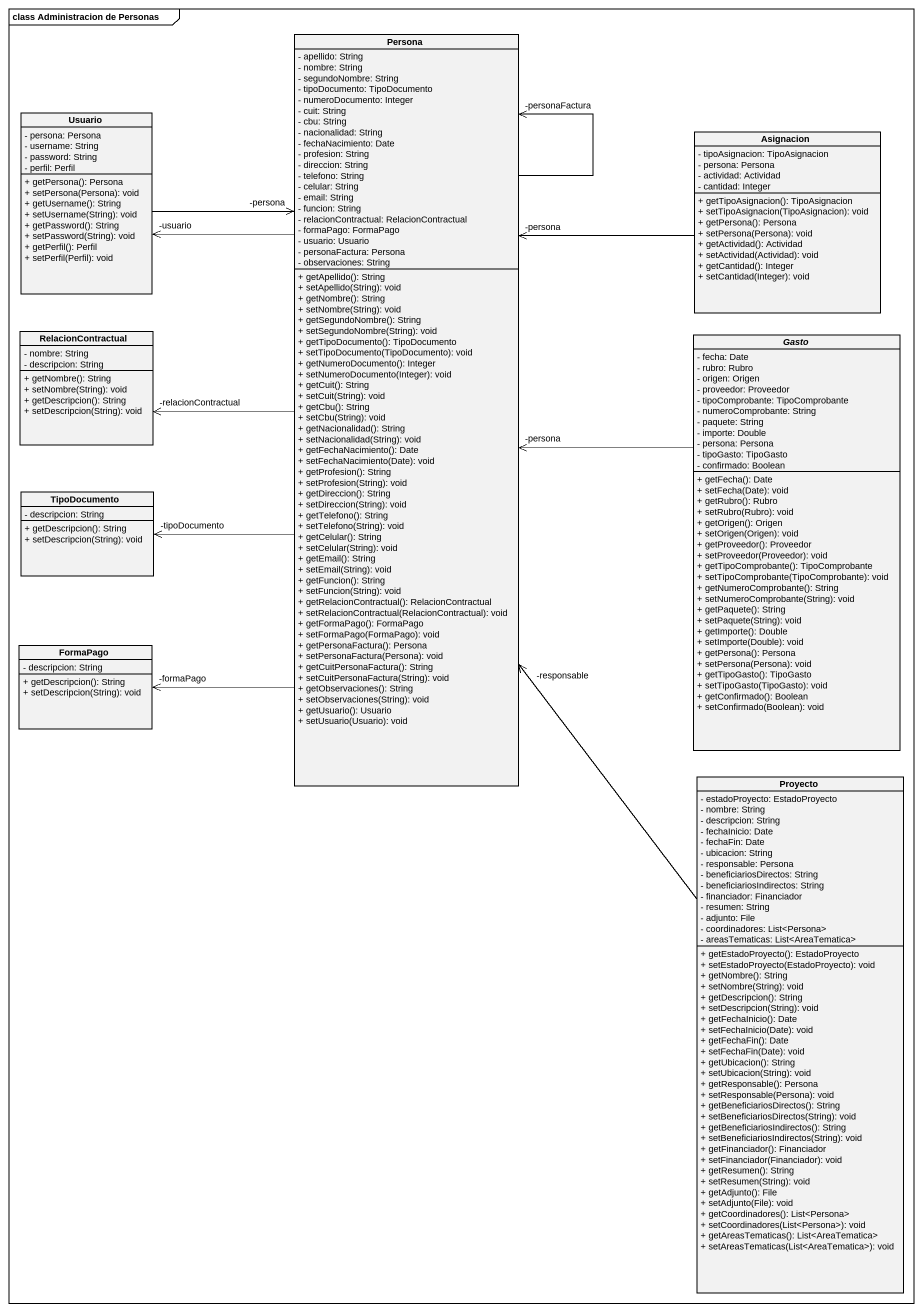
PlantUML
@startuml
mainframe class Administracion de Personas
hide circle
hide empty members
skinparam classAttributeIconSize 0
class Persona {
  - apellido: String
  - nombre: String
  - segundoNombre: String
  - tipoDocumento: TipoDocumento
  - numeroDocumento: Integer
  - cuit: String
  - cbu: String
  - nacionalidad: String
  - fechaNacimiento: Date
  - profesion: String
  - direccion: String
  - telefono: String
  - celular: String
  - email: String
  - funcion: String
  - relacionContractual: RelacionContractual
  - formaPago: FormaPago
  - usuario: Usuario
  - personaFactura: Persona
  - observaciones: String
  + getApellido(): String
  + setApellido(String): void
  + getNombre(): String
  + setNombre(String): void
  + getSegundoNombre(): String
  + setSegundoNombre(String): void
  + getTipoDocumento(): TipoDocumento
  + setTipoDocumento(TipoDocumento): void
  + getNumeroDocumento(): Integer
  + setNumeroDocumento(Integer): void
  + getCuit(): String
  + setCuit(String): void
  + getCbu(): String
  + setCbu(String): void
  + getNacionalidad(): String
  + setNacionalidad(String): void
  + getFechaNacimiento(): Date
  + setFechaNacimiento(Date): void
  + getProfesion(): String
  + setProfesion(String): void
  + getDireccion(): String
  + setDireccion(String): void
  + getTelefono(): String
  + setTelefono(String): void
  + getCelular(): String
  + setCelular(String): void
  + getEmail(): String
  + setEmail(String): void
  + getFuncion(): String
  + setFuncion(String): void
  + getRelacionContractual(): RelacionContractual
  + setRelacionContractual(RelacionContractual): void
  + getFormaPago(): FormaPago
  + setFormaPago(FormaPago): void
  + getPersonaFactura(): Persona
  + setPersonaFactura(Persona): void
  + getCuitPersonaFactura(): String
  + setCuitPersonaFactura(String): void
  + getObservaciones(): String
  + setObservaciones(String): void
  + getUsuario(): Usuario
  + setUsuario(Usuario): void
}
class Usuario {
  - persona: Persona
  - username: String
  - password: String
  - perfil: Perfil
  + getPersona(): Persona
  + setPersona(Persona): void
  + getUsername(): String
  + setUsername(String): void
  + getPassword(): String
  + setPassword(String): void
  + getPerfil(): Perfil
  + setPerfil(Perfil): void
}
class Asignacion {
  - tipoAsignacion: TipoAsignacion
  - persona: Persona
  - actividad: Actividad
  - cantidad: Integer
  + getTipoAsignacion(): TipoAsignacion
  + setTipoAsignacion(TipoAsignacion): void
  + getPersona(): Persona
  + setPersona(Persona): void
  + getActividad(): Actividad
  + setActividad(Actividad): void
  + getCantidad(): Integer
  + setCantidad(Integer): void
}
class RelacionContractual {
  - nombre: String
  - descripcion: String
  + getNombre(): String
  + setNombre(String): void
  + getDescripcion(): String
  + setDescripcion(String): void
}
abstract class Gasto {
  - fecha: Date
  - rubro: Rubro
  - origen: Origen
  - proveedor: Proveedor
  - tipoComprobante: TipoComprobante
  - numeroComprobante: String
  - paquete: String
  - importe: Double
  - persona: Persona
  - tipoGasto: TipoGasto
  - confirmado: Boolean
  + getFecha(): Date
  + setFecha(Date): void
  + getRubro(): Rubro
  + setRubro(Rubro): void
  + getOrigen(): Origen
  + setOrigen(Origen): void
  + getProveedor(): Proveedor
  + setProveedor(Proveedor): void
  + getTipoComprobante(): TipoComprobante
  + setTipoComprobante(TipoComprobante): void
  + getNumeroComprobante(): String
  + setNumeroComprobante(String): void
  + getPaquete(): String
  + setPaquete(String): void
  + getImporte(): Double
  + setImporte(Double): void
  + getPersona(): Persona
  + setPersona(Persona): void
  + getTipoGasto(): TipoGasto
  + setTipoGasto(TipoGasto): void
  + getConfirmado(): Boolean
  + setConfirmado(Boolean): void
}
class TipoDocumento {
  - descripcion: String
  + getDescripcion(): String
  + setDescripcion(String): void
}
class FormaPago {
  - descripcion: String
  + getDescripcion(): String
  + setDescripcion(String): void
}
class Proyecto {
  - estadoProyecto: EstadoProyecto
  - nombre: String
  - descripcion: String
  - fechaInicio: Date
  - fechaFin: Date
  - ubicacion: String
  - responsable: Persona
  - beneficiariosDirectos: String
  - beneficiariosIndirectos: String
  - financiador: Financiador
  - resumen: String
  - adjunto: File
  - coordinadores: List<Persona>
  - areasTematicas: List<AreaTematica>
  + getEstadoProyecto(): EstadoProyecto
  + setEstadoProyecto(EstadoProyecto): void
  + getNombre(): String
  + setNombre(String): void
  + getDescripcion(): String
  + setDescripcion(String): void
  + getFechaInicio(): Date
  + setFechaInicio(Date): void
  + getFechaFin(): Date
  + setFechaFin(Date): void
  + getUbicacion(): String
  + setUbicacion(String): void
  + getResponsable(): Persona
  + setResponsable(Persona): void
  + getBeneficiariosDirectos(): String
  + setBeneficiariosDirectos(String): void
  + getBeneficiariosIndirectos(): String
  + setBeneficiariosIndirectos(String): void
  + getFinanciador(): Financiador
  + setFinanciador(Financiador): void
  + getResumen(): String
  + setResumen(String): void
  + getAdjunto(): File
  + setAdjunto(File): void
  + getCoordinadores(): List<Persona>
  + setCoordinadores(List<Persona>): void
  + getAreasTematicas(): List<AreaTematica>
  + setAreasTematicas(List<AreaTematica>): void
}
Persona --> "-personaFactura" Persona
Persona -up-> "-usuario" Usuario
Persona -left-> "-relacionContractual" RelacionContractual
Persona -left-> "-tipoDocumento" TipoDocumento
Persona --> "-formaPago" FormaPago
Usuario --> "-persona" Persona
Asignacion -left-> "-persona" Persona
Gasto -left-> "-persona" Persona
Proyecto -up-> "-responsable" Persona
@enduml
